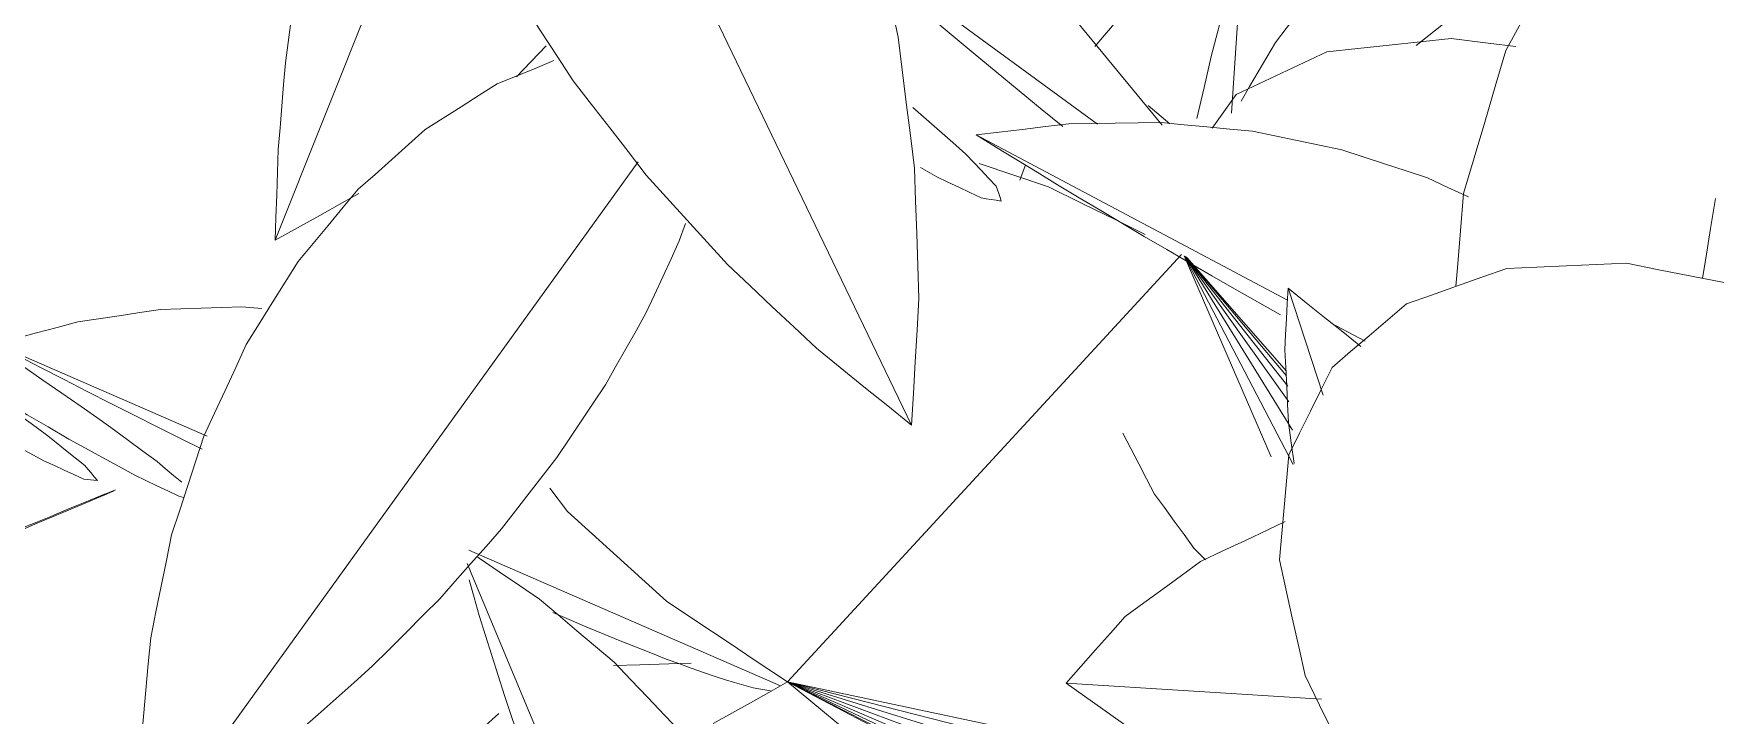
# Model space of a CAD drawing. Header units: metres. Extents: x 13.9 to 26.7, y -0.2 to 3.2.
# Drawn here: x 21.1691 to 21.2377, y 2.3662 to 2.394 of the extents above; entities that cross this region are included whole.
import ezdxf

# ---------------------------------------------------------------- set-up
doc = ezdxf.new("R2010")
doc.units = ezdxf.units.M
doc.layers.add('Importações nas famílias', color=10, linetype='Continuous', lineweight=5)
doc.layers.add('Vegetação', color=7, linetype='Continuous', lineweight=5)

# ---------------------------------------------------------------- blocks, each defined once
blk = doc.blocks.new('Planta_pergolado_12200 - plantas pergolado_skp_Component_12-V955-Corte 1')
at = {"layer": 'Importações nas famílias'}
blk.add_line((16.669657, 2.380742), (16.670132, 2.381219), dxfattribs=at)
at = {"layer": 'Importações nas famílias', "flags": 128}
for points in [[(16.671737, 2.383423), (16.67206, 2.384042), (16.672383, 2.384661), (16.672707, 2.38528), (16.67303, 2.385899)], [(16.670132, 2.381219), (16.670533, 2.38177), (16.670935, 2.382321), (16.671336, 2.382872), (16.671737, 2.383423)]]:
    blk.add_lwpolyline(points, dxfattribs=at)
blk = doc.blocks.new('Planta_pergolado_12200 - plantas pergolado_skp_Component_12-V959-Corte 1')
at = {"layer": 'Importações nas famílias'}
blk.add_line((16.653418, 2.40781), (16.661068, 2.401702), dxfattribs=at)
at = {"layer": 'Importações nas famílias', "flags": 128}
for points in [[(16.656319, 2.411704), (16.655434, 2.412269), (16.654549, 2.412834), (16.653705, 2.413373)], [(16.659564, 2.409303), (16.658753, 2.409904), (16.657941, 2.410504), (16.65713, 2.411104), (16.656319, 2.411704)], [(16.662438, 2.406818), (16.661719, 2.407439), (16.661001, 2.408061), (16.660282, 2.408682), (16.659564, 2.409303)], [(16.664873, 2.404306), (16.664264, 2.404934), (16.663656, 2.405562), (16.663047, 2.40619), (16.662438, 2.406818)], [(16.666813, 2.401827), (16.666328, 2.402447), (16.665843, 2.403067), (16.665358, 2.403686), (16.664873, 2.404306)], [(16.668211, 2.399439), (16.667862, 2.400036), (16.667512, 2.400633), (16.667163, 2.40123), (16.666813, 2.401827)]]:
    blk.add_lwpolyline(points, dxfattribs=at)
blk = doc.blocks.new('Planta_pergolado_12200 - plantas pergolado_skp_Component_17-V3307-Corte 1')
at = {"layer": 'Importações nas famílias'}
for p, q in [((21.172015, 2.423191), (21.17277, 2.422561)), ((21.173167, 2.422026), (21.172935, 2.42215)), ((21.174009, 2.420742), (21.17449, 2.42029)), ((21.202904, 2.409933), (21.203542, 2.404033)), ((21.20306, 2.410087), (21.203955, 2.403837)), ((21.20254, 2.409574), (21.202713, 2.404606)), ((21.201835, 2.409046), (21.201529, 2.405488)), ((21.200742, 2.406099), (21.201529, 2.405488)), ((21.201529, 2.405488), (21.201394, 2.404492)), ((21.201529, 2.405488), (21.202713, 2.404606)), ((21.202713, 2.404606), (21.20203, 2.402745)), ((21.202713, 2.404606), (21.203542, 2.404033)), ((21.202332, 2.401917), (21.203542, 2.404033)), ((21.202438, 2.401587), (21.203959, 2.403809)), ((21.203542, 2.404033), (21.203959, 2.403809)), ((21.203959, 2.403809), (21.215125, 2.390245)), ((21.21249, 2.390275), (21.203738, 2.396688)), ((21.21543, 2.39029), (21.214547, 2.391036))]:
    blk.add_line(p, q, dxfattribs=at)
at = {"layer": 'Importações nas famílias', "flags": 128}
for points in [[(21.172935, 2.42215), (21.172948, 2.422072), (21.172961, 2.421994), (21.172973, 2.421917), (21.172986, 2.421839)], [(21.172986, 2.421839), (21.173242, 2.421565), (21.173497, 2.421291), (21.173753, 2.421016), (21.174009, 2.420742)], [(21.203823, 2.396208), (21.204722, 2.395452), (21.20562, 2.394697), (21.206519, 2.393941), (21.207417, 2.393185)], [(21.207417, 2.393185), (21.208357, 2.392413), (21.209297, 2.39164), (21.210237, 2.390868), (21.211075, 2.39018)]]:
    blk.add_lwpolyline(points, dxfattribs=at)
blk = doc.blocks.new('Planta_pergolado_12200 - plantas pergolado_skp_Component_16-V3308-Corte 1')
blk.add_blockref('Planta_pergolado_12200 - plantas pergolado_skp_Component_17-V3307-Corte 1', (0, 0))
at = {"extrusion": (0, 0, -1)}
for name, zscale in [('Planta_pergolado_12200 - plantas pergolado_skp_Component_12-V959-Corte 1', -1), ('Planta_pergolado_12200 - plantas pergolado_skp_Component_12-V955-Corte 1', -0.9999999999999998)]:
    blk.add_blockref(name, (-37.88655, -0.008219), dxfattribs=dict(at, zscale=zscale))
blk = doc.blocks.new('Planta_pergolado_12200 - plantas pergolado_skp_Component_12-V1013-Corte 1')
at = {"layer": 'Importações nas famílias'}
for p, q in [((16.668097, 2.406431), (16.668604, 2.398947)), ((16.677016, 2.396807), (16.677228, 2.396215))]:
    blk.add_line(p, q, dxfattribs=at)
at = {"layer": 'Importações nas famílias', "flags": 128}
for points in [[(16.669424, 2.401253), (16.669093, 2.402548), (16.668761, 2.403842), (16.668429, 2.405137), (16.668097, 2.406431)], [(16.668097, 2.406431), (16.66879, 2.406009), (16.669483, 2.405586), (16.670176, 2.405163), (16.670869, 2.40474)], [(16.670869, 2.40474), (16.671456, 2.40425), (16.672043, 2.403759), (16.67263, 2.403268), (16.673218, 2.402778)], [(16.673218, 2.402778), (16.673692, 2.402224), (16.674167, 2.401671)], [(16.670012, 2.398729), (16.669718, 2.399991), (16.669424, 2.401253)]]:
    blk.add_lwpolyline(points, dxfattribs=at)
blk = doc.blocks.new('Planta_pergolado_12200 - plantas pergolado_skp_Component_17-V3341-Corte 1')
at = {"layer": 'Importações nas famílias', "flags": 128}
for points in [[(21.195933, 2.368305), (21.195014, 2.368281), (21.19384, 2.36825), (21.192767, 2.368222)], [(21.188094, 2.366259), (21.187396, 2.365641), (21.186698, 2.365024), (21.186038, 2.36444)]]:
    blk.add_lwpolyline(points, dxfattribs=at)
blk = doc.blocks.new('Planta_pergolado_12200 - plantas pergolado_skp_Component_16-V3342-Corte 1')
at = {"extrusion": (0, 0, -1), "zscale": -0.9999999999999999}
blk.add_blockref('Planta_pergolado_12200 - plantas pergolado_skp_Component_12-V1013-Corte 1', (-37.88655, -0.008219), dxfattribs=at)
blk.add_blockref('Planta_pergolado_12200 - plantas pergolado_skp_Component_17-V3341-Corte 1', (0, 0))
blk = doc.blocks.new('Planta_pergolado_12200 - plantas pergolado_skp_-V3364-Corte 1')
blk.add_blockref('Planta_pergolado_12200 - plantas pergolado_skp_Component_16-V3342-Corte 1', (0, 0))
blk = doc.blocks.new('Planta_pergolado_12200 - plantas pergolado_skp_-V3365-Corte 1')
for name in ['Planta_pergolado_12200 - plantas pergolado_skp_-V3364-Corte 1', 'Planta_pergolado_12200 - plantas pergolado_skp_Component_16-V3308-Corte 1']:
    blk.add_blockref(name, (0, 0))
blk = doc.blocks.new('Planta_pergolado_12200 - plantas pergolado_skp_Component_12-V1234-Corte 1')
at = {"layer": 'Importações nas famílias'}
blk.add_line((16.675343, 2.375719), (16.664931, 2.37506), dxfattribs=at)
at = {"layer": 'Importações nas famílias', "flags": 128}
for points in [[(16.666409, 2.382303), (16.667122, 2.381966), (16.668036, 2.381535), (16.668951, 2.381103), (16.669865, 2.380671)], [(16.669865, 2.380671), (16.670632, 2.38011), (16.6714, 2.379549), (16.672167, 2.378988), (16.672935, 2.378427)], [(16.672935, 2.378427), (16.673537, 2.37775), (16.674139, 2.377073), (16.674741, 2.376396), (16.675343, 2.375719)], [(16.675343, 2.375719), (16.674596, 2.375189), (16.673848, 2.37466), (16.673101, 2.37413), (16.672353, 2.373601)], [(16.672353, 2.373601), (16.671509, 2.373145), (16.670664, 2.37269), (16.66982, 2.372234), (16.668976, 2.371779)], [(16.668976, 2.371779), (16.668044, 2.371402), (16.667112, 2.371026), (16.666181, 2.370649), (16.665249, 2.370273)], [(16.665249, 2.370273), (16.664241, 2.36998), (16.663232, 2.369687), (16.662223, 2.369394)]]:
    blk.add_lwpolyline(points, dxfattribs=at)
blk = doc.blocks.new('Planta_pergolado_12200 - plantas pergolado_skp_Component_17-V3499-Corte 1')
at = {"layer": 'Importações nas famílias', "flags": 128}
for points in [[(21.229129, 2.393279), (21.229832, 2.394574), (21.230535, 2.395869), (21.231238, 2.397163), (21.231942, 2.398458)], [(21.22741, 2.387455), (21.227839, 2.388911), (21.228269, 2.390367), (21.228699, 2.391823), (21.229129, 2.393279)], [(21.227094, 2.383678), (21.227156, 2.384419), (21.227283, 2.385937), (21.22741, 2.387455)]]:
    blk.add_lwpolyline(points, dxfattribs=at)
blk = doc.blocks.new('Planta_pergolado_12200 - plantas pergolado_skp_Component_16-V3500-Corte 1')
blk.add_blockref('Planta_pergolado_12200 - plantas pergolado_skp_Component_17-V3499-Corte 1', (0, 0))
at = {"extrusion": (0, 0, -1), "zscale": -1}
blk.add_blockref('Planta_pergolado_12200 - plantas pergolado_skp_Component_12-V1234-Corte 1', (-37.88655, -0.008219), dxfattribs=at)
blk = doc.blocks.new('Planta_pergolado_12200 - plantas pergolado_skp_-V3517-Corte 1')
blk.add_blockref('Planta_pergolado_12200 - plantas pergolado_skp_Component_16-V3500-Corte 1', (0, 0))
blk = doc.blocks.new('Planta_pergolado_12200 - plantas pergolado_skp_-V3518-Corte 1')
blk.add_blockref('Planta_pergolado_12200 - plantas pergolado_skp_-V3517-Corte 1', (0, 0))
blk = doc.blocks.new('Planta_pergolado_12200 - plantas pergolado_skp_-V3670-Corte 1')
for name in ['Planta_pergolado_12200 - plantas pergolado_skp_-V3365-Corte 1', 'Planta_pergolado_12200 - plantas pergolado_skp_-V3518-Corte 1']:
    blk.add_blockref(name, (0, 0))
blk = doc.blocks.new('Planta_pergolado_12200 - plantas pergolado_skp_Component_12-V1538-Corte 1')
at = {"layer": 'Importações nas famílias'}
for p, q in [((16.708123, 2.390989), (16.708932, 2.39106)), ((16.710353, 2.38578), (16.718993, 2.389542)), ((16.711406, 2.38567), (16.710559, 2.385255)), ((16.68698, 2.375604), (16.699688, 2.381137))]:
    blk.add_line(p, q, dxfattribs=at)
at = {"layer": 'Importações nas famílias', "flags": 128}
for points in [[(16.708932, 2.39106), (16.709762, 2.391032), (16.710592, 2.391003), (16.711421, 2.390975), (16.712251, 2.390947)], [(16.712251, 2.390947), (16.713093, 2.39082), (16.713934, 2.390693), (16.714776, 2.390566), (16.715618, 2.390439)], [(16.715618, 2.390439), (16.716461, 2.390215), (16.717305, 2.389991), (16.718149, 2.389767), (16.718993, 2.389542)], [(16.718993, 2.389542), (16.718055, 2.389057), (16.717116, 2.388572), (16.716178, 2.388086), (16.715239, 2.387601)], [(16.715239, 2.387601), (16.714281, 2.387118), (16.713323, 2.386636), (16.712364, 2.386153), (16.711406, 2.38567)], [(16.69626, 2.378595), (16.695598, 2.378314), (16.694868, 2.378004), (16.694139, 2.377694)], [(16.694139, 2.377694), (16.693513, 2.377445), (16.692887, 2.377196), (16.692261, 2.376947), (16.691635, 2.376698)], [(16.691635, 2.376698), (16.691128, 2.376516), (16.690621, 2.376333), (16.690113, 2.376151), (16.689606, 2.375968)], [(16.689606, 2.375968), (16.689229, 2.375857), (16.688852, 2.375745), (16.688476, 2.375634), (16.688099, 2.375522)], [(16.688099, 2.375522), (16.687861, 2.375484), (16.687624, 2.375446), (16.687386, 2.375408)]]:
    blk.add_lwpolyline(points, dxfattribs=at)
blk = doc.blocks.new('Planta_pergolado_12200 - plantas pergolado_skp_Component_12-V3712-Corte 1')
at = {"layer": 'Importações nas famílias'}
blk.add_line((21.190238, 2.364157), (21.186793, 2.372375), dxfattribs=at)
at = {"layer": 'Importações nas famílias', "flags": 128}
for points in [[(21.189751, 2.370917), (21.18893, 2.371476), (21.188109, 2.372035), (21.187288, 2.372594), (21.187229, 2.372634)], [(21.186874, 2.371707), (21.187078, 2.370984), (21.187282, 2.370261)], [(21.192784, 2.368349), (21.192026, 2.368991), (21.191268, 2.369633), (21.190509, 2.370275), (21.189751, 2.370917)], [(21.187282, 2.370261), (21.187541, 2.369443), (21.187799, 2.368624), (21.188058, 2.367806), (21.188316, 2.366988)], [(21.195533, 2.365477), (21.194846, 2.366195), (21.194159, 2.366913), (21.193471, 2.367631), (21.192784, 2.368349)], [(21.188316, 2.366988), (21.188623, 2.366093), (21.188931, 2.365198), (21.189238, 2.364303)]]:
    blk.add_lwpolyline(points, dxfattribs=at)
blk = doc.blocks.new('Planta_pergolado_12200 - plantas pergolado_skp_Component_17-V3715-Corte 1')
at = {"layer": 'Importações nas famílias'}
blk.add_line((21.175238, 2.375065), (21.175045, 2.375114), dxfattribs=at)
at = {"layer": 'Importações nas famílias', "flags": 128}
for points in [[(21.168726, 2.380388), (21.169505, 2.379849), (21.170284, 2.37931), (21.171063, 2.378772), (21.171842, 2.378233)], [(21.170567, 2.377448), (21.169717, 2.377943), (21.168866, 2.378437), (21.168015, 2.378932), (21.167164, 2.379427)], [(21.167164, 2.379427), (21.167787, 2.378976), (21.168409, 2.378525), (21.169032, 2.378075), (21.169654, 2.377624)], [(21.169578, 2.376548), (21.168947, 2.376887), (21.168317, 2.377226), (21.167687, 2.377565), (21.167056, 2.377904)], [(21.171842, 2.378233), (21.172421, 2.377808), (21.173, 2.377382), (21.173578, 2.376957), (21.174157, 2.376532)], [(21.169654, 2.377624), (21.170043, 2.377311), (21.170432, 2.376998), (21.170821, 2.376685), (21.17121, 2.376372)], [(21.173255, 2.375977), (21.172583, 2.376345), (21.171911, 2.376712), (21.171239, 2.37708), (21.170567, 2.377448)], [(21.171171, 2.375815), (21.170773, 2.375998), (21.170374, 2.376181), (21.169976, 2.376364), (21.169578, 2.376548)], [(21.17121, 2.376372), (21.17134, 2.376218), (21.171469, 2.376063), (21.171599, 2.375909), (21.171728, 2.375755)], [(21.174157, 2.376532), (21.174496, 2.376249), (21.174834, 2.375967), (21.175173, 2.375684)], [(21.171728, 2.375755), (21.171589, 2.37577), (21.171449, 2.375785), (21.17131, 2.3758), (21.171171, 2.375815)], [(21.175045, 2.375114), (21.174598, 2.37533), (21.17415, 2.375545), (21.173703, 2.375761), (21.173255, 2.375977)]]:
    blk.add_lwpolyline(points, dxfattribs=at)
blk = doc.blocks.new('Planta_pergolado_12200 - plantas pergolado_skp_Component_16-V3716-Corte 1')
for name in ['Planta_pergolado_12200 - plantas pergolado_skp_Component_17-V3715-Corte 1', 'Planta_pergolado_12200 - plantas pergolado_skp_Component_12-V3712-Corte 1']:
    blk.add_blockref(name, (0, 0))
at = {"extrusion": (0, 0, -1), "zscale": -0.9999999999999998}
blk.add_blockref('Planta_pergolado_12200 - plantas pergolado_skp_Component_12-V1538-Corte 1', (-37.88655, -0.008219), dxfattribs=at)
blk = doc.blocks.new('Planta_pergolado_12200 - plantas pergolado_skp_Component_17-V3736-Corte 1')
at = {"layer": 'Importações nas famílias'}
for p, q in [((21.199853, 2.367544), (21.215916, 2.384971)), ((21.219561, 2.376719), (21.216021, 2.384911)), ((21.220468, 2.376403), (21.216036, 2.384902)), ((21.216055, 2.384891), (21.220436, 2.377808)), ((21.216076, 2.384879), (21.220284, 2.378961)), ((21.220246, 2.379605), (21.216098, 2.384866)), ((21.220197, 2.380023), (21.216115, 2.384856)), ((21.216127, 2.38485), (21.220196, 2.380207)), ((21.190161, 2.375443), (21.190882, 2.374497)), ((21.199853, 2.367544), (21.222724, 2.357743)), ((21.199853, 2.367544), (21.221505, 2.357253)), ((21.199853, 2.367544), (21.214217, 2.360269)), ((21.199853, 2.367544), (21.213642, 2.360357)), ((21.199853, 2.367544), (21.208417, 2.360488)), ((21.217119, 2.363893), (21.199853, 2.367544)), ((21.199853, 2.367544), (21.22206, 2.361902)), ((21.199853, 2.367544), (21.223785, 2.360138)), ((21.199853, 2.367544), (21.223681, 2.358713))]:
    blk.add_line(p, q, dxfattribs=at)
at = {"layer": 'Importações nas famílias', "flags": 128}
for points in [[(21.226905, 2.39377), (21.225639, 2.393636), (21.224372, 2.393503), (21.223105, 2.393369), (21.221838, 2.393235)], [(21.229539, 2.393451), (21.228406, 2.393588), (21.226905, 2.39377)], [(21.221838, 2.393235), (21.220914, 2.392798), (21.219989, 2.39236), (21.219064, 2.391923), (21.21814, 2.391486)], [(21.21814, 2.391486), (21.217636, 2.390782), (21.217159, 2.390114)], [(21.210492, 2.387724), (21.209079, 2.388203), (21.207666, 2.388682)], [(21.214428, 2.385787), (21.213231, 2.386377), (21.211861, 2.38705), (21.210492, 2.387724)], [(21.190882, 2.374497), (21.191893, 2.373581), (21.192904, 2.372666), (21.193914, 2.37175), (21.194925, 2.370834)], [(21.194925, 2.370834), (21.196157, 2.370012), (21.197389, 2.369189), (21.198621, 2.368366), (21.199853, 2.367544)], [(21.199853, 2.367544), (21.199097, 2.36712), (21.198341, 2.366697), (21.197585, 2.366273), (21.196829, 2.36585)]]:
    blk.add_lwpolyline(points, dxfattribs=at)
blk = doc.blocks.new('Planta_pergolado_12200 - plantas pergolado_skp_Component_16-V3737-Corte 1')
blk.add_blockref('Planta_pergolado_12200 - plantas pergolado_skp_Component_17-V3736-Corte 1', (0, 0))
blk = doc.blocks.new('Planta_pergolado_12200 - plantas pergolado_skp_-V3748-Corte 1')
blk.add_blockref('Planta_pergolado_12200 - plantas pergolado_skp_Component_16-V3737-Corte 1', (0, 0))
blk = doc.blocks.new('Planta_pergolado_12200 - plantas pergolado_skp_-V3749-Corte 1')
for name in ['Planta_pergolado_12200 - plantas pergolado_skp_Component_16-V3716-Corte 1', 'Planta_pergolado_12200 - plantas pergolado_skp_-V3748-Corte 1']:
    blk.add_blockref(name, (0, 0))
blk = doc.blocks.new('Planta_pergolado_12200 - plantas pergolado_skp_Component_12-V2356-Corte 1')
at = {"layer": 'Importações nas famílias'}
blk.add_line((16.728144, 2.351335), (16.709333, 2.306358), dxfattribs=at)
at = {"layer": 'Importações nas famílias', "flags": 128}
for points in [[(16.709049, 2.32218), (16.709262, 2.323504), (16.709475, 2.324828), (16.709689, 2.326153), (16.709902, 2.327477)], [(16.724757, 2.325221), (16.72416, 2.324189), (16.723562, 2.323157), (16.722964, 2.322125), (16.722366, 2.321093)], [(16.708666, 2.316811), (16.708762, 2.318153), (16.708857, 2.319495), (16.708953, 2.320838), (16.709049, 2.32218)], [(16.722366, 2.321093), (16.721673, 2.320095), (16.72098, 2.319097), (16.720288, 2.318098), (16.719595, 2.3171)], [(16.708761, 2.311495), (16.708737, 2.312824), (16.708714, 2.314153), (16.70869, 2.315482), (16.708666, 2.316811)], [(16.719595, 2.3171), (16.718815, 2.316146), (16.718035, 2.315192), (16.717255, 2.314239), (16.716475, 2.313285)], [(16.716475, 2.313285), (16.715617, 2.312386), (16.714759, 2.311488), (16.7139, 2.310589), (16.713042, 2.309691)], [(16.709333, 2.306358), (16.70919, 2.307642), (16.709047, 2.308926), (16.708904, 2.310211), (16.708761, 2.311495)], [(16.713042, 2.309691), (16.712115, 2.308858), (16.711188, 2.308024), (16.710261, 2.307191), (16.709333, 2.306358)]]:
    blk.add_lwpolyline(points, dxfattribs=at)
blk = doc.blocks.new('Planta_pergolado_12200 - plantas pergolado_skp_Component_12-V1763-Corte 1')
at = {"layer": 'Importações nas famílias', "flags": 128}
blk.add_lwpolyline([(16.648871, 2.395469), (16.649071, 2.394245), (16.649272, 2.393022), (16.649404, 2.392218)], dxfattribs=at)
blk = doc.blocks.new('Planta_pergolado_12200 - plantas pergolado_skp_Component_17-V3862-Corte 1')
at = {"layer": 'Importações nas famílias', "flags": 128}
for points in [[(21.22917, 2.384403), (21.230388, 2.384455), (21.231606, 2.384507), (21.232824, 2.384559), (21.234043, 2.384611)], [(21.234043, 2.384611), (21.235373, 2.384349), (21.236704, 2.384087), (21.238035, 2.383825), (21.239365, 2.383563)], [(21.225079, 2.382954), (21.226102, 2.383316), (21.227124, 2.383678), (21.228147, 2.384041), (21.22917, 2.384403)], [(21.222049, 2.380361), (21.222806, 2.381009), (21.223564, 2.381657), (21.224321, 2.382305), (21.225079, 2.382954)], [(21.220286, 2.376802), (21.220727, 2.377692), (21.221167, 2.378582), (21.221608, 2.379471), (21.222049, 2.380361)], [(21.219911, 2.372519), (21.220004, 2.37359), (21.220098, 2.374661), (21.220192, 2.375731), (21.220286, 2.376802)], [(21.220948, 2.367805), (21.220689, 2.368983), (21.220429, 2.370162), (21.22017, 2.371341), (21.219911, 2.372519)], [(21.223328, 2.36298), (21.222733, 2.364186), (21.222138, 2.365392), (21.221543, 2.366598), (21.220948, 2.367805)]]:
    blk.add_lwpolyline(points, dxfattribs=at)
blk = doc.blocks.new('Planta_pergolado_12200 - plantas pergolado_skp_Component_16-V3863-Corte 1')
at = {"extrusion": (0, 0, -1), "zscale": -1}
blk.add_blockref('Planta_pergolado_12200 - plantas pergolado_skp_Component_12-V1763-Corte 1', (-37.88655, -0.008219), dxfattribs=at)
at = {"extrusion": (0, 0, -1), "zscale": -0.9999999999999998, "rotation": 357.0000000000001}
blk.add_blockref('Planta_pergolado_12200 - plantas pergolado_skp_Component_12-V2356-Corte 1', (-38.012048, 0.949316), dxfattribs=at)
blk.add_blockref('Planta_pergolado_12200 - plantas pergolado_skp_Component_17-V3862-Corte 1', (0, 0))
blk = doc.blocks.new('Planta_pergolado_12200 - plantas pergolado_skp_-V3877-Corte 1')
blk.add_blockref('Planta_pergolado_12200 - plantas pergolado_skp_Component_16-V3863-Corte 1', (0, 0))
blk = doc.blocks.new('Planta_pergolado_12200 - plantas pergolado_skp_-V3878-Corte 1')
blk.add_blockref('Planta_pergolado_12200 - plantas pergolado_skp_-V3877-Corte 1', (0, 0))
blk = doc.blocks.new('Planta_pergolado_12200 - plantas pergolado_skp_-V4052-Corte 1')
for name in ['Planta_pergolado_12200 - plantas pergolado_skp_-V3749-Corte 1', 'Planta_pergolado_12200 - plantas pergolado_skp_-V3878-Corte 1']:
    blk.add_blockref(name, (0, 0))
blk = doc.blocks.new('Planta_pergolado_12200 - plantas pergolado_skp_Component_12-V4057-Corte 1')
at = {"layer": 'Importações nas famílias'}
for p, q in [((21.220229, 2.383112), (21.207542, 2.389842)), ((21.223391, 2.381435), (21.222015, 2.382165))]:
    blk.add_line(p, q, dxfattribs=at)
at = {"layer": 'Importações nas famílias', "flags": 128}
for points in [[(21.211319, 2.390297), (21.210375, 2.390184), (21.20943, 2.39007), (21.208486, 2.389956), (21.207542, 2.389842)], [(21.215089, 2.390348), (21.214146, 2.390335), (21.213204, 2.390323), (21.212261, 2.39031), (21.211319, 2.390297)], [(21.218809, 2.389993), (21.217879, 2.390082), (21.216949, 2.390171), (21.216019, 2.390259), (21.215089, 2.390348)], [(21.207542, 2.389842), (21.20837, 2.389334), (21.209199, 2.388826), (21.210028, 2.388319), (21.210857, 2.387811)], [(21.22244, 2.389237), (21.221532, 2.389426), (21.220624, 2.389615), (21.219717, 2.389804), (21.218809, 2.389993)], [(21.225939, 2.388087), (21.225064, 2.388375), (21.224189, 2.388662), (21.223314, 2.38895), (21.22244, 2.389237)], [(21.227604, 2.387323), (21.226771, 2.387705), (21.225939, 2.388087)], [(21.210857, 2.387811), (21.211741, 2.387284), (21.212626, 2.386756), (21.213511, 2.386229), (21.214395, 2.385701)], [(21.214395, 2.385701), (21.215315, 2.385167), (21.216235, 2.384632), (21.217155, 2.384097), (21.218075, 2.383563)], [(21.218075, 2.383563), (21.219009, 2.383033), (21.219942, 2.382504)]]:
    blk.add_lwpolyline(points, dxfattribs=at)
blk = doc.blocks.new('Planta_pergolado_12200 - plantas pergolado_skp_Component_12-V2070-Corte 1')
at = {"layer": 'Importações nas famílias'}
blk.add_line((16.664869, 2.38746), (16.666295, 2.391816), dxfattribs=at)
at = {"layer": 'Importações nas famílias', "flags": 128}
for points in [[(16.663325, 2.389441), (16.664062, 2.390031), (16.664806, 2.390626), (16.665551, 2.391221), (16.666295, 2.391816)], [(16.666295, 2.391816), (16.666329, 2.391188), (16.666362, 2.390561), (16.666396, 2.389933), (16.666429, 2.389306)], [(16.666429, 2.389306), (16.66639, 2.388565), (16.666351, 2.387824), (16.666312, 2.387083), (16.666273, 2.386342)], [(16.666273, 2.386342), (16.666163, 2.385505), (16.666052, 2.384668)]]:
    blk.add_lwpolyline(points, dxfattribs=at)
blk = doc.blocks.new('Planta_pergolado_12200 - plantas pergolado_skp_Component_12-V2071-Corte 1')
at = {"layer": 'Importações nas famílias'}
blk.add_line((16.701932, 2.407927), (16.707581, 2.393772), dxfattribs=at)
at = {"layer": 'Importações nas famílias', "flags": 128}
for points in [[(16.70558, 2.409504), (16.705763, 2.408804), (16.705946, 2.408103), (16.706129, 2.407403)], [(16.706129, 2.407403), (16.706277, 2.406633), (16.706424, 2.405863), (16.706572, 2.405092), (16.706719, 2.404322)], [(16.706719, 2.404322), (16.70683, 2.403492), (16.70694, 2.402661), (16.707051, 2.40183), (16.707161, 2.400999)], [(16.697744, 2.400434), (16.697139, 2.401061), (16.696535, 2.401688)], [(16.707161, 2.400999), (16.707233, 2.400116), (16.707305, 2.399234), (16.707377, 2.398351), (16.707449, 2.397469)], [(16.707449, 2.397469), (16.707482, 2.396545), (16.707515, 2.39562), (16.707548, 2.394696), (16.707581, 2.393772)], [(16.707581, 2.393772), (16.706671, 2.394277), (16.705762, 2.394783), (16.704853, 2.395289), (16.704165, 2.395672)]]:
    blk.add_lwpolyline(points, dxfattribs=at)
blk = doc.blocks.new('Planta_pergolado_12200 - plantas pergolado_skp_Component_12-V2074-Corte 1')
at = {"layer": 'Importações nas famílias'}
for p, q in [((16.711862, 2.370517), (16.692776, 2.396961)), ((16.691106, 2.393738), (16.690855, 2.394452))]:
    blk.add_line(p, q, dxfattribs=at)
at = {"layer": 'Importações nas famílias', "flags": 128}
for points in [[(16.696217, 2.401089), (16.696987, 2.400775), (16.697757, 2.400461), (16.698527, 2.400147)], [(16.698527, 2.400147), (16.699261, 2.39968), (16.699995, 2.399213), (16.700729, 2.398746), (16.701463, 2.39828)], [(16.701463, 2.39828), (16.702144, 2.397671), (16.702826, 2.397063), (16.703507, 2.396455), (16.704188, 2.395846)], [(16.704188, 2.395846), (16.7048, 2.395111), (16.705412, 2.394375), (16.706025, 2.39364), (16.706637, 2.392904)], [(16.692451, 2.390819), (16.692115, 2.391549), (16.691779, 2.392279), (16.691443, 2.393008), (16.691106, 2.393738)], [(16.706637, 2.392904), (16.707166, 2.392058), (16.707695, 2.391213), (16.708224, 2.390367), (16.708753, 2.389521)], [(16.694119, 2.387869), (16.693702, 2.388606), (16.693285, 2.389344), (16.692868, 2.390082), (16.692451, 2.390819)], [(16.708753, 2.389521), (16.709186, 2.388586), (16.70962, 2.38765), (16.710053, 2.386714), (16.710486, 2.385778)], [(16.696094, 2.38492), (16.6956, 2.385657), (16.695106, 2.386394), (16.694613, 2.387132), (16.694119, 2.387869)], [(16.710486, 2.385778), (16.710813, 2.384774), (16.711141, 2.38377), (16.711468, 2.382766), (16.711796, 2.381762)], [(16.698352, 2.382004), (16.697787, 2.382733), (16.697223, 2.383462), (16.696658, 2.384191), (16.696094, 2.38492)], [(16.700869, 2.379155), (16.70024, 2.379867), (16.699611, 2.38058), (16.698981, 2.381292), (16.698352, 2.382004)], [(16.711796, 2.381762), (16.71201, 2.380713), (16.712224, 2.379665), (16.712437, 2.378616), (16.712651, 2.377567)], [(16.703617, 2.376404), (16.70293, 2.377092), (16.702243, 2.37778), (16.701556, 2.378467), (16.700869, 2.379155)], [(16.712651, 2.377567), (16.712747, 2.376499), (16.712842, 2.37543), (16.712937, 2.374361), (16.713033, 2.373292)], [(16.706566, 2.373782), (16.705829, 2.374437), (16.705092, 2.375093), (16.704354, 2.375749), (16.703617, 2.376404)]]:
    blk.add_lwpolyline(points, dxfattribs=at)
blk = doc.blocks.new('Planta_pergolado_12200 - plantas pergolado_skp_Component_17-V4060-Corte 1')
at = {"layer": 'Importações nas famílias'}
blk.add_line((21.205939, 2.388137), (21.205274, 2.388519), dxfattribs=at)
at = {"layer": 'Importações nas famílias', "flags": 128}
for points in [[(21.204964, 2.390963), (21.205505, 2.390486), (21.206046, 2.390009), (21.206588, 2.389531), (21.207129, 2.389054)], [(21.207129, 2.389054), (21.207436, 2.388728), (21.207743, 2.388403), (21.208051, 2.388077), (21.208358, 2.387752)], [(21.207742, 2.387277), (21.207291, 2.387492), (21.20684, 2.387707), (21.20639, 2.387922), (21.205939, 2.388137)], [(21.208358, 2.387752), (21.20841, 2.3876), (21.208462, 2.387449), (21.208515, 2.387297), (21.208567, 2.387146)], [(21.208567, 2.387146), (21.208361, 2.387178), (21.208154, 2.387211), (21.207948, 2.387244), (21.207742, 2.387277)]]:
    blk.add_lwpolyline(points, dxfattribs=at)
blk = doc.blocks.new('Planta_pergolado_12200 - plantas pergolado_skp_Component_16-V4061-Corte 1')
for name in ['Planta_pergolado_12200 - plantas pergolado_skp_Component_17-V4060-Corte 1', 'Planta_pergolado_12200 - plantas pergolado_skp_Component_12-V4057-Corte 1']:
    blk.add_blockref(name, (0, 0))
at = {"extrusion": (0, 0, -1)}
for name, zscale in [('Planta_pergolado_12200 - plantas pergolado_skp_Component_12-V2071-Corte 1', -0.9999999999999996), ('Planta_pergolado_12200 - plantas pergolado_skp_Component_12-V2074-Corte 1', -0.9999999999999992), ('Planta_pergolado_12200 - plantas pergolado_skp_Component_12-V2070-Corte 1', -0.9999999999999994)]:
    blk.add_blockref(name, (-37.88655, -0.008219), dxfattribs=dict(at, zscale=zscale))
blk = doc.blocks.new('Planta_pergolado_12200 - plantas pergolado_skp_-V4136-Corte 1')
blk.add_blockref('Planta_pergolado_12200 - plantas pergolado_skp_Component_16-V4061-Corte 1', (0, 0))
blk = doc.blocks.new('Planta_pergolado_12200 - plantas pergolado_skp_Component_17-V4202-Corte 1')
at = {"layer": 'Importações nas famílias', "flags": 128}
for points in [[(21.172349, 2.375315), (21.172028, 2.375179), (21.171708, 2.375042), (21.171388, 2.374906), (21.171068, 2.374769)], [(21.171428, 2.374955), (21.171689, 2.375061), (21.17195, 2.375167), (21.172211, 2.375273), (21.172472, 2.375379)], [(21.172472, 2.375379), (21.172441, 2.375363), (21.17241, 2.375347), (21.172379, 2.375331), (21.172349, 2.375315)], [(21.171068, 2.374769), (21.17048, 2.374521), (21.169892, 2.374274), (21.169304, 2.374026), (21.168717, 2.373778)], [(21.16929, 2.374074), (21.169824, 2.374294), (21.170359, 2.374515), (21.170894, 2.374735), (21.171428, 2.374955)], [(21.166202, 2.372795), (21.166974, 2.373115), (21.167746, 2.373434), (21.168518, 2.373754), (21.16929, 2.374074)]]:
    blk.add_lwpolyline(points, dxfattribs=at)
blk = doc.blocks.new('Planta_pergolado_12200 - plantas pergolado_skp_Component_16-V4203-Corte 1')
blk.add_blockref('Planta_pergolado_12200 - plantas pergolado_skp_Component_17-V4202-Corte 1', (0, 0))
blk = doc.blocks.new('Planta_pergolado_12200 - plantas pergolado_skp_-V4277-Corte 1')
blk.add_blockref('Planta_pergolado_12200 - plantas pergolado_skp_Component_16-V4203-Corte 1', (0, 0))
blk = doc.blocks.new('Planta_pergolado_12200 - plantas pergolado_skp_-V4406-Corte 1')
for name in ['Planta_pergolado_12200 - plantas pergolado_skp_-V4136-Corte 1', 'Planta_pergolado_12200 - plantas pergolado_skp_-V4277-Corte 1']:
    blk.add_blockref(name, (0, 0))
blk = doc.blocks.new('Planta_pergolado_12200 - Planta_pergolado_12200-3075656-Corte 1')
for name in ['Planta_pergolado_12200 - plantas pergolado_skp_-V4052-Corte 1', 'Planta_pergolado_12200 - plantas pergolado_skp_-V4406-Corte 1', 'Planta_pergolado_12200 - plantas pergolado_skp_-V3670-Corte 1']:
    blk.add_blockref(name, (0, 0))

msp = doc.modelspace()

# ---------------------------------------------------------------- block references
at = {"layer": 'Vegetação', "color": 10}
msp.add_blockref('Planta_pergolado_12200 - Planta_pergolado_12200-3075656-Corte 1', (0, 0), dxfattribs=at)

doc.saveas('drawing.dxf')
